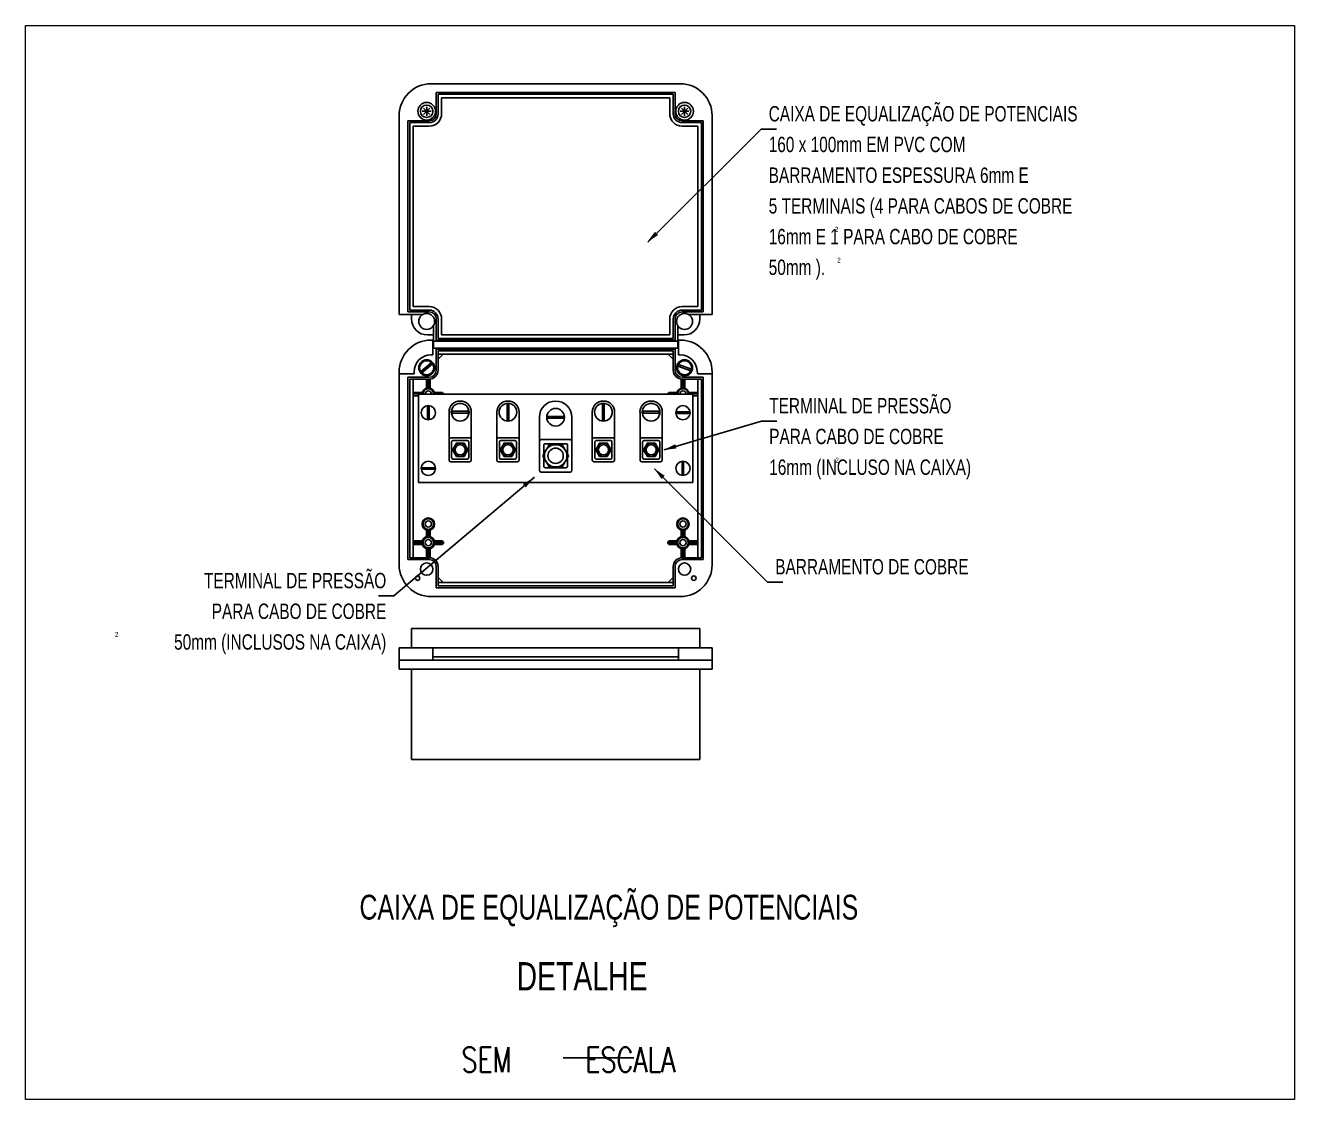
# Model space of a CAD drawing. Header units: inches. Extents: x 462047 to 462370, y 9198028 to 9198209.
# Drawn here: x 462355.83 to 462368.24, y 9198154.41 to 9198164.9 of the extents above; entities that cross this region are included whole.
import ezdxf
from ezdxf.enums import TextEntityAlignment as Align

# ---------------------------------------------------------------- set-up
doc = ezdxf.new("R2010")
doc.units = ezdxf.units.IN
doc.header["$MEASUREMENT"] = 0
for name, color, linetype in [('C01', 1, 'Continuous'), ('C02', 2, 'Continuous'), ('C03', 3, 'Continuous'), ('C04', 4, 'Continuous'), ('C05', 4, 'Continuous')]:
    doc.layers.add(name, color=color, linetype=linetype)
doc.layers.add('I-LIN_CHAMADA', color=9, linetype='Continuous', lineweight=9)
doc.styles.add('100CL', font='romans.shx', dxfattribs={"height": 2.5})
doc.styles.add('140CL', font='ACENT.shx', dxfattribs={"height": 3.5})
doc.styles.add('80CL', font='ACENT.shx', dxfattribs={"height": 2})

msp = doc.modelspace()

# ---------------------------------------------------------------- linework, layer by layer
at = {"layer": 'C01'}
for p, q in [((462359.849, 9198164.247), (462359.849, 9198164.04)), ((462359.849, 9198164.247), (462362.182, 9198164.247)), ((462359.866, 9198164.23), (462359.866, 9198164.04)), ((462359.866, 9198164.23), (462362.164, 9198164.23)), ((462362.164, 9198164.23), (462362.164, 9198164.04)), ((462362.182, 9198164.247), (462362.182, 9198164.04)), ((462359.755, 9198164.021), (462359.755, 9198164.107)), ((462362.275, 9198164.021), (462362.275, 9198164.107)), ((462359.798, 9198164.064), (462359.712, 9198164.064)), ((462359.786, 9198164.095), (462359.725, 9198164.033)), ((462359.786, 9198164.033), (462359.725, 9198164.095)), ((462362.232, 9198164.064), (462362.318, 9198164.064)), ((462362.245, 9198164.033), (462362.306, 9198164.095)), ((462362.245, 9198164.095), (462362.306, 9198164.033)), ((462359.78, 9198163.97), (462359.572, 9198163.97)), ((462359.572, 9198162.104), (462359.572, 9198163.97)), ((462359.78, 9198163.953), (462359.59, 9198163.953)), ((462359.59, 9198162.122), (462359.59, 9198163.953)), ((462362.251, 9198163.97), (462362.458, 9198163.97)), ((462362.251, 9198163.953), (462362.441, 9198163.953)), ((462362.441, 9198163.953), (462362.441, 9198162.122)), ((462362.458, 9198163.97), (462362.458, 9198162.104)), ((462359.78, 9198162.122), (462359.59, 9198162.122)), ((462362.441, 9198162.122), (462362.251, 9198162.122)), ((462359.78, 9198162.104), (462359.572, 9198162.104)), ((462359.849, 9198161.828), (462359.849, 9198162.035)), ((462359.866, 9198161.845), (462359.866, 9198162.035)), ((462362.164, 9198162.035), (462362.164, 9198161.845)), ((462362.182, 9198162.035), (462362.182, 9198161.828)), ((462362.458, 9198162.104), (462362.251, 9198162.104)), ((462359.823, 9198161.802), (462359.814, 9198161.802)), ((462359.823, 9198161.767), (462359.814, 9198161.767)), ((462362.182, 9198161.828), (462359.849, 9198161.828)), ((462362.164, 9198161.845), (462359.866, 9198161.845)), ((462362.208, 9198161.802), (462362.216, 9198161.802)), ((462362.208, 9198161.767), (462362.216, 9198161.767)), ((462359.755, 9198161.628), (462359.755, 9198161.636)), ((462362.182, 9198161.741), (462359.849, 9198161.741)), ((462359.849, 9198161.741), (462359.849, 9198161.534)), ((462362.164, 9198161.724), (462359.866, 9198161.724)), ((462359.866, 9198161.724), (462359.866, 9198161.534)), ((462362.164, 9198161.534), (462362.164, 9198161.724)), ((462362.182, 9198161.534), (462362.182, 9198161.741)), ((462362.275, 9198161.628), (462362.275, 9198161.636)), ((462359.677, 9198161.558), (462359.686, 9198161.558)), ((462359.7, 9198161.613), (462359.706, 9198161.607)), ((462359.7, 9198161.503), (462359.706, 9198161.51)), ((462359.804, 9198161.607), (462359.81, 9198161.613)), ((462359.804, 9198161.51), (462359.81, 9198161.503)), ((462359.824, 9198161.558), (462359.833, 9198161.558)), ((462362.197, 9198161.558), (462362.206, 9198161.558)), ((462362.22, 9198161.613), (462362.226, 9198161.607)), ((462362.22, 9198161.503), (462362.226, 9198161.51)), ((462362.324, 9198161.607), (462362.33, 9198161.613)), ((462362.324, 9198161.51), (462362.33, 9198161.503)), ((462362.344, 9198161.558), (462362.353, 9198161.558)), ((462359.572, 9198161.465), (462359.572, 9198159.685)), ((462359.78, 9198161.465), (462359.572, 9198161.465)), ((462359.59, 9198161.448), (462359.59, 9198159.702)), ((462359.78, 9198161.448), (462359.59, 9198161.448)), ((462359.755, 9198161.481), (462359.755, 9198161.489)), ((462362.458, 9198161.465), (462362.251, 9198161.465)), ((462362.441, 9198161.448), (462362.251, 9198161.448)), ((462362.275, 9198161.481), (462362.275, 9198161.489)), ((462362.441, 9198159.702), (462362.441, 9198161.448)), ((462362.458, 9198159.685), (462362.458, 9198161.465)), ((462359.719, 9198161.301), (462359.711, 9198161.301)), ((462359.734, 9198161.337), (462359.728, 9198161.343)), ((462359.771, 9198161.361), (462359.771, 9198161.353)), ((462359.814, 9198161.343), (462359.808, 9198161.337)), ((462359.832, 9198161.301), (462359.823, 9198161.301)), ((462362.199, 9198161.301), (462362.208, 9198161.301)), ((462362.217, 9198161.343), (462362.223, 9198161.337)), ((462362.259, 9198161.361), (462362.259, 9198161.353)), ((462362.296, 9198161.337), (462362.302, 9198161.343)), ((462362.311, 9198161.301), (462362.32, 9198161.301)), ((462359.974, 9198161.124), (462359.974, 9198160.857)), ((462360.191, 9198160.857), (462360.191, 9198161.124)), ((462360.44, 9198160.857), (462360.44, 9198161.124)), ((462360.657, 9198161.124), (462360.657, 9198160.857)), ((462360.857, 9198161.074), (462360.857, 9198160.84)), ((462361.174, 9198160.84), (462361.174, 9198161.074)), ((462361.373, 9198160.857), (462361.373, 9198161.124)), ((462361.59, 9198161.124), (462361.59, 9198160.857)), ((462361.84, 9198160.857), (462361.84, 9198161.124)), ((462362.057, 9198161.124), (462362.057, 9198160.857)), ((462359.719, 9198160.031), (462359.711, 9198160.031)), ((462359.734, 9198160.067), (462359.728, 9198160.073)), ((462359.771, 9198160.082), (462359.771, 9198160.091)), ((462359.814, 9198160.073), (462359.808, 9198160.067)), ((462359.832, 9198160.031), (462359.823, 9198160.031)), ((462362.199, 9198160.031), (462362.208, 9198160.031)), ((462362.217, 9198160.073), (462362.223, 9198160.067)), ((462362.259, 9198160.082), (462362.259, 9198160.091)), ((462362.296, 9198160.067), (462362.302, 9198160.073)), ((462362.311, 9198160.031), (462362.32, 9198160.031)), ((462359.734, 9198159.994), (462359.728, 9198159.988)), ((462359.734, 9198159.886), (462359.728, 9198159.892)), ((462359.771, 9198159.97), (462359.771, 9198159.979)), ((462359.771, 9198159.901), (462359.771, 9198159.91)), ((462359.814, 9198159.988), (462359.808, 9198159.994)), ((462359.814, 9198159.892), (462359.808, 9198159.886)), ((462362.217, 9198159.988), (462362.223, 9198159.994)), ((462362.217, 9198159.892), (462362.223, 9198159.886)), ((462362.259, 9198159.97), (462362.259, 9198159.979)), ((462362.259, 9198159.901), (462362.259, 9198159.91)), ((462362.296, 9198159.994), (462362.302, 9198159.988)), ((462362.296, 9198159.886), (462362.302, 9198159.892)), ((462359.719, 9198159.849), (462359.711, 9198159.849)), ((462359.734, 9198159.813), (462359.728, 9198159.806)), ((462359.771, 9198159.789), (462359.771, 9198159.797)), ((462359.814, 9198159.806), (462359.808, 9198159.813)), ((462359.832, 9198159.849), (462359.823, 9198159.849)), ((462362.199, 9198159.849), (462362.208, 9198159.849)), ((462362.217, 9198159.806), (462362.223, 9198159.813)), ((462362.259, 9198159.789), (462362.259, 9198159.797)), ((462362.296, 9198159.813), (462362.302, 9198159.806)), ((462362.311, 9198159.849), (462362.32, 9198159.849)), ((462359.78, 9198159.685), (462359.572, 9198159.685)), ((462359.78, 9198159.702), (462359.59, 9198159.702)), ((462362.251, 9198159.702), (462362.441, 9198159.702)), ((462362.251, 9198159.685), (462362.458, 9198159.685)), ((462359.849, 9198159.409), (462359.849, 9198159.616)), ((462359.866, 9198159.426), (462359.866, 9198159.616)), ((462362.164, 9198159.426), (462362.164, 9198159.616)), ((462362.182, 9198159.409), (462362.182, 9198159.616)), ((462359.849, 9198159.409), (462362.182, 9198159.409)), ((462359.866, 9198159.426), (462362.164, 9198159.426))]:
    msp.add_line(p, q, dxfattribs=at)
at = {"layer": 'C01', "linetype": 'Continuous'}
for p, q in [((462359.754, 9198161.359), (462359.754, 9198161.448)), ((462359.762, 9198161.361), (462359.762, 9198161.448)), ((462359.78, 9198161.361), (462359.78, 9198161.448)), ((462359.788, 9198161.359), (462359.788, 9198161.448)), ((462362.242, 9198161.359), (462362.242, 9198161.448)), ((462362.251, 9198161.361), (462362.251, 9198161.448)), ((462362.268, 9198161.361), (462362.268, 9198161.448)), ((462362.277, 9198161.359), (462362.277, 9198161.448)), ((462359.713, 9198161.318), (462359.624, 9198161.318)), ((462359.711, 9198161.309), (462359.624, 9198161.309)), ((462359.676, 9198161.292), (462359.624, 9198161.292)), ((462359.676, 9198161.283), (462359.624, 9198161.283)), ((462359.829, 9198161.318), (462359.911, 9198161.318)), ((462359.831, 9198161.309), (462359.918, 9198161.309)), ((462359.911, 9198161.318), (462359.911, 9198161.309)), ((462359.918, 9198161.301), (462359.918, 9198161.309)), ((462362.112, 9198161.301), (462362.112, 9198161.309)), ((462362.199, 9198161.309), (462362.112, 9198161.309)), ((462362.12, 9198161.318), (462362.12, 9198161.309)), ((462362.201, 9198161.318), (462362.12, 9198161.318)), ((462362.317, 9198161.318), (462362.406, 9198161.318)), ((462362.319, 9198161.309), (462362.406, 9198161.309)), ((462362.354, 9198161.292), (462362.406, 9198161.292)), ((462362.354, 9198161.283), (462362.406, 9198161.283)), ((462359.754, 9198159.907), (462359.754, 9198159.973)), ((462359.762, 9198159.909), (462359.762, 9198159.971)), ((462359.78, 9198159.909), (462359.78, 9198159.971)), ((462359.788, 9198159.907), (462359.788, 9198159.973)), ((462362.242, 9198159.907), (462362.242, 9198159.973)), ((462362.251, 9198159.909), (462362.251, 9198159.971)), ((462362.268, 9198159.909), (462362.268, 9198159.971)), ((462362.277, 9198159.907), (462362.277, 9198159.973)), ((462359.713, 9198159.866), (462359.624, 9198159.866)), ((462359.711, 9198159.858), (462359.624, 9198159.858)), ((462359.711, 9198159.841), (462359.624, 9198159.841)), ((462359.713, 9198159.832), (462359.624, 9198159.832)), ((462359.754, 9198159.791), (462359.754, 9198159.702)), ((462359.762, 9198159.789), (462359.762, 9198159.702)), ((462359.78, 9198159.789), (462359.78, 9198159.702)), ((462359.788, 9198159.791), (462359.788, 9198159.702)), ((462359.829, 9198159.866), (462359.911, 9198159.866)), ((462359.829, 9198159.832), (462359.911, 9198159.832)), ((462359.831, 9198159.858), (462359.918, 9198159.858)), ((462359.831, 9198159.841), (462359.918, 9198159.841)), ((462359.911, 9198159.866), (462359.911, 9198159.858)), ((462359.911, 9198159.832), (462359.911, 9198159.841)), ((462359.918, 9198159.858), (462359.918, 9198159.841)), ((462362.199, 9198159.858), (462362.112, 9198159.858)), ((462362.112, 9198159.858), (462362.112, 9198159.841)), ((462362.199, 9198159.841), (462362.112, 9198159.841)), ((462362.201, 9198159.866), (462362.12, 9198159.866)), ((462362.12, 9198159.866), (462362.12, 9198159.858)), ((462362.12, 9198159.832), (462362.12, 9198159.841)), ((462362.201, 9198159.832), (462362.12, 9198159.832)), ((462362.242, 9198159.791), (462362.242, 9198159.702)), ((462362.251, 9198159.789), (462362.251, 9198159.702)), ((462362.268, 9198159.789), (462362.268, 9198159.702)), ((462362.277, 9198159.791), (462362.277, 9198159.702)), ((462362.317, 9198159.866), (462362.406, 9198159.866)), ((462362.317, 9198159.832), (462362.406, 9198159.832)), ((462362.319, 9198159.858), (462362.406, 9198159.858)), ((462362.319, 9198159.841), (462362.406, 9198159.841))]:
    msp.add_line(p, q, dxfattribs=at)
at = {"layer": 'C01'}
for points in [[(462359.778, 9198161.181), (462359.778, 9198161.057), (462359.764, 9198161.057), (462359.764, 9198161.181)], [(462360.16, 9198161.133), (462360.004, 9198161.133), (462360.004, 9198161.115), (462360.16, 9198161.115)], [(462360.54, 9198161.046), (462360.54, 9198161.202), (462360.557, 9198161.202), (462360.557, 9198161.046)], [(462361.473, 9198161.046), (462361.473, 9198161.202), (462361.49, 9198161.202), (462361.49, 9198161.046)], [(462361.871, 9198161.133), (462362.026, 9198161.133), (462362.026, 9198161.115), (462361.871, 9198161.115)], [(462362.197, 9198161.126), (462362.322, 9198161.126), (462362.322, 9198161.112), (462362.197, 9198161.112)], [(462361.093, 9198161.082), (462360.937, 9198161.082), (462360.937, 9198161.065), (462361.093, 9198161.065)], [(462361.093, 9198161.082), (462360.937, 9198161.082), (462360.937, 9198161.065), (462361.093, 9198161.065)], [(462362.266, 9198160.637), (462362.266, 9198160.513), (462362.252, 9198160.513), (462362.252, 9198160.637)], [(462359.709, 9198160.582), (462359.833, 9198160.582), (462359.833, 9198160.568), (462359.709, 9198160.568)]]:
    msp.add_lwpolyline(points, close=True, dxfattribs=at)
for centre, radius in [((462359.771, 9198161.119), 0.0691), ((462360.082, 9198161.124), 0.0864), ((462360.549, 9198161.124), 0.0864), ((462361.015, 9198161.074), 0.0864), ((462361.015, 9198161.074), 0.0864), ((462361.482, 9198161.124), 0.0864), ((462361.948, 9198161.124), 0.0864), ((462362.259, 9198161.119), 0.0691), ((462359.771, 9198160.575), 0.0691), ((462362.259, 9198160.575), 0.0691)]:
    msp.add_circle(centre, radius, dxfattribs=at)
at = {"layer": 'C01', "linetype": 'Continuous'}
for centre in [(462359.771, 9198160.031), (462362.259, 9198160.031), (462359.771, 9198159.849), (462362.259, 9198159.849)]:
    msp.add_circle(centre, 0.0605, dxfattribs=at)
at = {"layer": 'C01'}
for centre, radius, start, end in [((462359.78, 9198164.04), 0.0691, 270, 0), ((462359.78, 9198164.04), 0.0864, 270, 0), ((462362.251, 9198164.04), 0.0864, 180, 270), ((462362.251, 9198164.04), 0.0691, 180, 270), ((462359.78, 9198162.035), 0.0864, 0, 90), ((462362.251, 9198162.035), 0.0864, 90, 180), ((462359.78, 9198162.035), 0.0691, 0, 90), ((462362.251, 9198162.035), 0.0691, 90, 180), ((462359.78, 9198161.534), 0.0691, 270, 0), ((462359.78, 9198161.534), 0.0864, 270, 0), ((462362.251, 9198161.534), 0.0864, 180, 270), ((462362.251, 9198161.534), 0.0691, 180, 270), ((462360.082, 9198161.124), 0.109, 0, 180), ((462360.549, 9198161.124), 0.109, 0, 180), ((462361.015, 9198161.074), 0.159, 0, 180), ((462361.482, 9198161.124), 0.109, 0, 180), ((462361.948, 9198161.124), 0.109, 0, 180), ((462359.78, 9198159.616), 0.0864, 0, 90), ((462359.78, 9198159.616), 0.0691, 0, 90), ((462362.251, 9198159.616), 0.0864, 90, 180), ((462362.251, 9198159.616), 0.0691, 90, 180)]:
    msp.add_arc(centre, radius, start, end, dxfattribs=at)
at = {"layer": 'C01', "linetype": 'Continuous'}
for centre in [(462359.771, 9198161.301), (462362.259, 9198161.301)]:
    msp.add_arc(centre, 0.0605, 0, 180, dxfattribs=at)
at = {"layer": 'C02'}
for p, q in [((462359.797, 9198164.333), (462362.233, 9198164.333)), ((462359.901, 9198164.195), (462362.13, 9198164.195)), ((462359.901, 9198164.195), (462359.901, 9198164.04)), ((462362.13, 9198164.195), (462362.13, 9198164.04)), ((462359.486, 9198162.078), (462359.486, 9198164.022)), ((462362.544, 9198164.022), (462362.544, 9198162.078)), ((462359.78, 9198163.919), (462359.624, 9198163.919)), ((462359.624, 9198162.156), (462359.624, 9198163.919)), ((462361.916, 9198162.785), (462363.022, 9198163.89)), ((462362.251, 9198163.919), (462362.406, 9198163.919)), ((462362.406, 9198163.919), (462362.406, 9198162.156)), ((462363.172, 9198163.89), (462363.022, 9198163.89)), ((462359.78, 9198162.156), (462359.624, 9198162.156)), ((462362.406, 9198162.156), (462362.251, 9198162.156)), ((462359.717, 9198162.078), (462359.486, 9198162.078)), ((462359.901, 9198161.88), (462359.901, 9198162.035)), ((462362.13, 9198162.035), (462362.13, 9198161.88)), ((462362.544, 9198162.078), (462362.314, 9198162.078)), ((462359.823, 9198161.75), (462359.823, 9198161.972)), ((462362.13, 9198161.88), (462359.901, 9198161.88)), ((462362.208, 9198161.75), (462362.208, 9198161.972)), ((462359.814, 9198161.828), (462359.797, 9198161.828)), ((462362.208, 9198161.819), (462359.823, 9198161.819)), ((462362.208, 9198161.75), (462359.823, 9198161.75)), ((462362.233, 9198161.828), (462362.216, 9198161.828)), ((462362.164, 9198161.69), (462359.866, 9198161.69)), ((462359.486, 9198161.517), (462359.486, 9198159.633)), ((462362.544, 9198159.633), (462362.544, 9198161.517)), ((462359.624, 9198161.448), (462359.624, 9198159.702)), ((462362.406, 9198159.702), (462362.406, 9198161.448)), ((462362.075, 9198160.756), (462363.027, 9198161.037)), ((462363.177, 9198161.037), (462363.027, 9198161.037)), ((462360.857, 9198160.84), (462360.857, 9198160.556)), ((462361.157, 9198160.856), (462360.873, 9198160.856)), ((462361.132, 9198160.719), (462361.132, 9198160.798)), ((462361.174, 9198160.556), (462361.174, 9198160.84)), ((462360.873, 9198160.539), (462361.157, 9198160.539)), ((462361.98, 9198160.57), (462363.086, 9198159.464)), ((462360.808, 9198160.489), (462359.435, 9198159.329)), ((462359.866, 9198159.46), (462362.164, 9198159.46)), ((462363.236, 9198159.464), (462363.086, 9198159.464)), ((462359.285, 9198159.329), (462359.435, 9198159.329))]:
    msp.add_line(p, q, dxfattribs=at)
at = {"layer": 'C02', "linetype": 'Continuous'}
for p, q in [((462359.607, 9198162.035), (462359.607, 9198162.078)), ((462362.424, 9198162.035), (462362.424, 9198162.078)), ((462359.823, 9198161.88), (462359.762, 9198161.88)), ((462362.208, 9198161.88), (462362.268, 9198161.88)), ((462359.866, 9198161.641), (462359.915, 9198161.69)), ((462362.164, 9198161.641), (462362.115, 9198161.69)), ((462362.354, 9198161.301), (462359.676, 9198161.301)), ((462359.676, 9198161.301), (462359.676, 9198160.437)), ((462362.354, 9198160.437), (462362.354, 9198161.301)), ((462359.676, 9198160.437), (462362.354, 9198160.437)), ((462359.866, 9198159.509), (462359.915, 9198159.46)), ((462362.164, 9198159.509), (462362.115, 9198159.46)), ((462359.797, 9198159.322), (462362.233, 9198159.322)), ((462359.607, 9198159.011), (462359.607, 9198158.821)), ((462362.424, 9198159.011), (462359.607, 9198159.011)), ((462362.424, 9198159.011), (462362.424, 9198158.821)), ((462359.486, 9198158.821), (462359.486, 9198158.613)), ((462362.544, 9198158.821), (462359.486, 9198158.821)), ((462359.814, 9198158.821), (462359.814, 9198158.7)), ((462362.216, 9198158.821), (462362.216, 9198158.7)), ((462362.544, 9198158.821), (462362.544, 9198158.613)), ((462362.544, 9198158.7), (462359.486, 9198158.7)), ((462362.216, 9198158.734), (462359.814, 9198158.734)), ((462362.544, 9198158.613), (462359.486, 9198158.613)), ((462359.607, 9198158.613), (462359.607, 9198157.732)), ((462362.424, 9198158.613), (462362.424, 9198157.732)), ((462362.424, 9198157.732), (462359.607, 9198157.732))]:
    msp.add_line(p, q, dxfattribs=at)
at = {"layer": 'C02'}
for points in [[(462360.191, 9198160.857, 0.414214), (462360.191, 9198160.857, 0.414214), (462360.191, 9198160.857, 0.414214), (462360.174, 9198160.873), (462359.99, 9198160.873, 0.414214), (462359.974, 9198160.857), (462359.974, 9198160.656, 0.414214), (462359.99, 9198160.64), (462360.174, 9198160.64, 0.414214), (462360.191, 9198160.656), (462360.191, 9198160.857, 0.414214)], [(462360.166, 9198160.832, 0.414214), (462360.166, 9198160.832, 0.414214), (462360.166, 9198160.832, 0.414214), (462360.149, 9198160.848), (462360.015, 9198160.848, 0.414214), (462359.999, 9198160.832), (462359.999, 9198160.681, 0.414214), (462360.015, 9198160.665), (462360.149, 9198160.665, 0.414214), (462360.166, 9198160.681), (462360.166, 9198160.832, 0.414214)], [(462360.44, 9198160.857, -0.414214), (462360.44, 9198160.857, -0.414214), (462360.44, 9198160.857, -0.414214), (462360.457, 9198160.873), (462360.64, 9198160.873, -0.414214), (462360.657, 9198160.857), (462360.657, 9198160.656, -0.414214), (462360.64, 9198160.64), (462360.457, 9198160.64, -0.414214), (462360.44, 9198160.656), (462360.44, 9198160.857, -0.414214)], [(462360.465, 9198160.832, -0.414214), (462360.465, 9198160.832, -0.414214), (462360.465, 9198160.832, -0.414214), (462360.482, 9198160.848), (462360.615, 9198160.848, -0.414214), (462360.632, 9198160.832), (462360.632, 9198160.681, -0.414214), (462360.615, 9198160.665), (462360.482, 9198160.665, -0.414214), (462360.465, 9198160.681), (462360.465, 9198160.832, -0.414214)], [(462361.373, 9198160.857, -0.414214), (462361.373, 9198160.857, -0.414214), (462361.373, 9198160.857, -0.414214), (462361.39, 9198160.873), (462361.574, 9198160.873, -0.414214), (462361.59, 9198160.857), (462361.59, 9198160.656, -0.414214), (462361.574, 9198160.64), (462361.39, 9198160.64, -0.414214), (462361.373, 9198160.656), (462361.373, 9198160.857, -0.414214)], [(462361.398, 9198160.832, -0.414214), (462361.398, 9198160.832, -0.414214), (462361.398, 9198160.832, -0.414214), (462361.415, 9198160.848), (462361.549, 9198160.848, -0.414214), (462361.565, 9198160.832), (462361.565, 9198160.681, -0.414214), (462361.549, 9198160.665), (462361.415, 9198160.665, -0.414214), (462361.398, 9198160.681), (462361.398, 9198160.832, -0.414214)], [(462361.84, 9198160.857, -0.414214), (462361.84, 9198160.857, -0.414214), (462361.84, 9198160.857, -0.414214), (462361.856, 9198160.873), (462362.04, 9198160.873, -0.414214), (462362.057, 9198160.857), (462362.057, 9198160.656, -0.414214), (462362.04, 9198160.64), (462361.856, 9198160.64, -0.414214), (462361.84, 9198160.656), (462361.84, 9198160.857, -0.414214)], [(462361.865, 9198160.832, -0.414214), (462361.865, 9198160.832, -0.414214), (462361.865, 9198160.832, -0.414214), (462361.882, 9198160.848), (462362.015, 9198160.848, -0.414214), (462362.032, 9198160.832), (462362.032, 9198160.681, -0.414214), (462362.015, 9198160.665), (462361.882, 9198160.665, -0.414214), (462361.865, 9198160.681), (462361.865, 9198160.832, -0.414214)]]:
    msp.add_lwpolyline(points, format="xyb", close=True, dxfattribs=at)
for points in [[(462360.045, 9198160.692), (462360.007, 9198160.757), (462360.045, 9198160.822), (462360.12, 9198160.822), (462360.157, 9198160.757), (462360.12, 9198160.692)], [(462360.586, 9198160.692), (462360.624, 9198160.757), (462360.586, 9198160.822), (462360.511, 9198160.822), (462360.473, 9198160.757), (462360.511, 9198160.692)], [(462361.519, 9198160.692), (462361.557, 9198160.757), (462361.519, 9198160.822), (462361.444, 9198160.822), (462361.407, 9198160.757), (462361.444, 9198160.692)], [(462361.986, 9198160.692), (462362.023, 9198160.757), (462361.986, 9198160.822), (462361.911, 9198160.822), (462361.873, 9198160.757), (462361.911, 9198160.692)]]:
    msp.add_lwpolyline(points, close=True, dxfattribs=at)
for points in [[(462361.132, 9198160.719), (462361.132, 9198160.798, 0.414214), (462361.132, 9198160.798, 0.414214), (462361.132, 9198160.798, 0.414214), (462361.132, 9198160.798, 0.414214), (462361.115, 9198160.815), (462360.915, 9198160.815, 0.414214), (462360.898, 9198160.798), (462360.898, 9198160.718)], [(462360.898, 9198160.681), (462360.898, 9198160.598, 0.414214), (462360.915, 9198160.581), (462361.115, 9198160.581, 0.414214), (462361.132, 9198160.598), (462361.132, 9198160.681)]]:
    msp.add_lwpolyline(points, format="xyb", dxfattribs=at)
for centre, radius in [((462359.755, 9198164.064), 0.0864), ((462362.275, 9198164.064), 0.0864), ((462360.082, 9198160.757), 0.0651), ((462360.082, 9198160.757), 0.0501), ((462360.549, 9198160.757), 0.0651), ((462360.549, 9198160.757), 0.0501), ((462361.482, 9198160.757), 0.0651), ((462361.482, 9198160.757), 0.0501), ((462361.948, 9198160.757), 0.0651), ((462361.948, 9198160.757), 0.0501)]:
    msp.add_circle(centre, radius, dxfattribs=at)
at = {"layer": 'C02', "linetype": 'Continuous'}
for centre, radius in [((462359.755, 9198162.011), 0.0778), ((462362.275, 9198162.011), 0.0778), ((462359.771, 9198160.031), 0.0518), ((462359.771, 9198160.031), 0.0302), ((462362.259, 9198160.031), 0.0518), ((462362.259, 9198160.031), 0.0302), ((462359.771, 9198159.849), 0.0518), ((462362.259, 9198159.849), 0.0518), ((462359.771, 9198159.849), 0.0302), ((462362.259, 9198159.849), 0.0302), ((462359.755, 9198159.591), 0.0605), ((462362.275, 9198159.591), 0.0605), ((462359.666, 9198159.502), 0.0216), ((462362.365, 9198159.502), 0.0216)]:
    msp.add_circle(centre, radius, dxfattribs=at)
at = {"layer": 'C02'}
for centre, radius, start, end in [((462359.797, 9198164.022), 0.311, 90, 180), ((462362.233, 9198164.022), 0.311, 0, 90), ((462359.78, 9198164.04), 0.121, 270, 0), ((462362.251, 9198164.04), 0.121, 180, 270), ((462359.78, 9198162.035), 0.121, 0, 90), ((462362.251, 9198162.035), 0.121, 90, 180), ((462360.873, 9198160.84), 0.0167, 90, 180), ((462361.157, 9198160.84), 0.0167, 0, 90), ((462360.873, 9198160.556), 0.0167, 180, 270), ((462361.157, 9198160.556), 0.0167, 270, 0), ((462359.797, 9198159.633), 0.311, 180, 270), ((462362.233, 9198159.633), 0.311, 270, 0)]:
    msp.add_arc(centre, radius, start, end, dxfattribs=at)
at = {"layer": 'C02', "linetype": 'Continuous'}
for centre, radius, start, end in [((462359.762, 9198162.035), 0.156, 180, 270), ((462362.268, 9198162.035), 0.156, 270, 0), ((462359.771, 9198161.301), 0.0518, 0, 180), ((462359.771, 9198161.301), 0.0302, 0, 180), ((462362.259, 9198161.301), 0.0518, 0, 180), ((462362.259, 9198161.301), 0.0302, 0, 180)]:
    msp.add_arc(centre, radius, start, end, dxfattribs=at)
at = {"layer": 'C02'}
for points in [[(462361.986, 9198162.887), (462362.016, 9198162.855), (462361.906, 9198162.782)], [(462362.184, 9198160.811), (462362.196, 9198160.77), (462362.065, 9198160.753)], [(462362.081, 9198160.502), (462362.051, 9198160.471), (462361.973, 9198160.578)], [(462360.695, 9198160.422), (462360.723, 9198160.389), (462360.808, 9198160.489)]]:
    msp.add_solid(points, dxfattribs=at)
at = {"layer": 'C03'}
for p, q in [((462359.814, 9198161.683), (462359.814, 9198161.828)), ((462362.216, 9198161.683), (462362.216, 9198161.828)), ((462359.486, 9198161.499), (462359.631, 9198161.499)), ((462362.544, 9198161.499), (462362.4, 9198161.499)), ((462360.89, 9198160.698), (462360.953, 9198160.806)), ((462360.953, 9198160.806), (462361.078, 9198160.806)), ((462361.078, 9198160.806), (462361.14, 9198160.698)), ((462360.953, 9198160.589), (462360.89, 9198160.698)), ((462361.14, 9198160.698), (462361.078, 9198160.589)), ((462361.078, 9198160.589), (462360.953, 9198160.589))]:
    msp.add_line(p, q, dxfattribs=at)
at = {"layer": 'C03', "linetype": 'Continuous'}
for p, q in [((462359.797, 9198161.683), (462359.814, 9198161.683)), ((462362.233, 9198161.683), (462362.216, 9198161.683)), ((462359.631, 9198161.517), (462359.631, 9198161.499)), ((462359.802, 9198161.609), (462359.697, 9198161.521)), ((462359.813, 9198161.596), (462359.708, 9198161.508)), ((462362.337, 9198161.527), (462362.208, 9198161.574)), ((462362.343, 9198161.543), (462362.214, 9198161.59)), ((462362.4, 9198161.517), (462362.4, 9198161.499))]:
    msp.add_line(p, q, dxfattribs=at)
at = {"layer": 'C03'}
for centre, radius in [((462359.755, 9198164.064), 0.0605), ((462362.275, 9198164.064), 0.0605), ((462361.015, 9198160.698), 0.11), ((462361.015, 9198160.698), 0.0751)]:
    msp.add_circle(centre, radius, dxfattribs=at)
at = {"layer": 'C03', "linetype": 'Continuous'}
for centre, radius in [((462359.755, 9198161.558), 0.0778), ((462359.755, 9198161.558), 0.0691), ((462362.275, 9198161.558), 0.0778), ((462362.275, 9198161.558), 0.0691)]:
    msp.add_circle(centre, radius, dxfattribs=at)
at = {"layer": 'C03'}
for centre, radius, start, end in [((462359.797, 9198161.517), 0.311, 90, 180), ((462362.233, 9198161.517), 0.311, 0, 90), ((462359.797, 9198161.517), 0.166, 90, 180), ((462362.233, 9198161.517), 0.166, 0, 90)]:
    msp.add_arc(centre, radius, start, end, dxfattribs=at)
at = {"layer": 'C04', "color": 5}
msp.add_line((462361.087, 9198154.815), (462361.78, 9198154.815), dxfattribs=at)
at = {"layer": 'I-LIN_CHAMADA'}
msp.add_lwpolyline([(462355.834, 9198164.903), (462368.236, 9198164.903), (462368.236, 9198154.408), (462355.834, 9198154.408)], close=True, dxfattribs=at)

# ---------------------------------------------------------------- texts
at = {"layer": 'C03', "style": '80CL', "width": 0.75}
for s, height, p in [('CAIXA DE EQUALIZAÇÃO DE POTENCIAIS', 0.15, (462363.097, 9198164.04)), ('160 x 100mm EM PVC COM', 0.15, (462363.097, 9198163.74)), ('BARRAMENTO ESPESSURA 6mm E', 0.15, (462363.097, 9198163.44)), ('5 TERMINAIS (4 PARA CABOS DE COBRE', 0.15, (462363.097, 9198163.14)), ('16mm E 1 PARA CABO DE COBRE', 0.15, (462363.097, 9198162.84)), ('2', 0.048, (462363.744, 9198162.912)), ('50mm ).', 0.15, (462363.097, 9198162.54)), ('2', 0.048, (462363.767, 9198162.61)), ('TERMINAL DE PRESSÃO ', 0.15, (462363.102, 9198161.187)), ('PARA CABO DE COBRE ', 0.15, (462363.102, 9198160.887)), ('16mm (INCLUSO NA CAIXA)', 0.15, (462363.102, 9198160.587)), ('2', 0.048, (462363.749, 9198160.656)), ('BARRAMENTO DE COBRE', 0.15, (462363.161, 9198159.614)), ('2', 0.048, (462356.709, 9198158.953))]:
    msp.add_text(s, height=height, dxfattribs=at).set_placement(p, align=Align.MIDDLE_LEFT)
for s, p in [('TERMINAL DE PRESSÃO', (462359.36, 9198159.479)), ('PARA CABO DE COBRE', (462359.36, 9198159.179)), ('50mm (INCLUSOS NA CAIXA)', (462359.36, 9198158.879))]:
    msp.add_text(s, height=0.15, dxfattribs=at).set_placement(p, align=Align.MIDDLE_RIGHT)
at = {"layer": 'C04', "color": 5, "style": '140CL', "width": 0.75}
msp.add_text('CAIXA DE EQUALIZAÇÃO DE POTENCIAIS', height=0.24225, dxfattribs=at).set_placement((462361.535, 9198156.094), align=Align.BOTTOM_CENTER)
at = {"layer": 'C04', "color": 5, "style": '100CL', "width": 0.75}
msp.add_text('SEM     ESCALA', height=0.24225, dxfattribs=at).set_placement((462360.096, 9198154.677))
at = {"layer": 'C05', "style": '140CL', "width": 0.75}
msp.add_text('DETALHE', height=0.2769, dxfattribs=at).set_placement((462360.633, 9198155.474))

doc.saveas('drawing.dxf')
